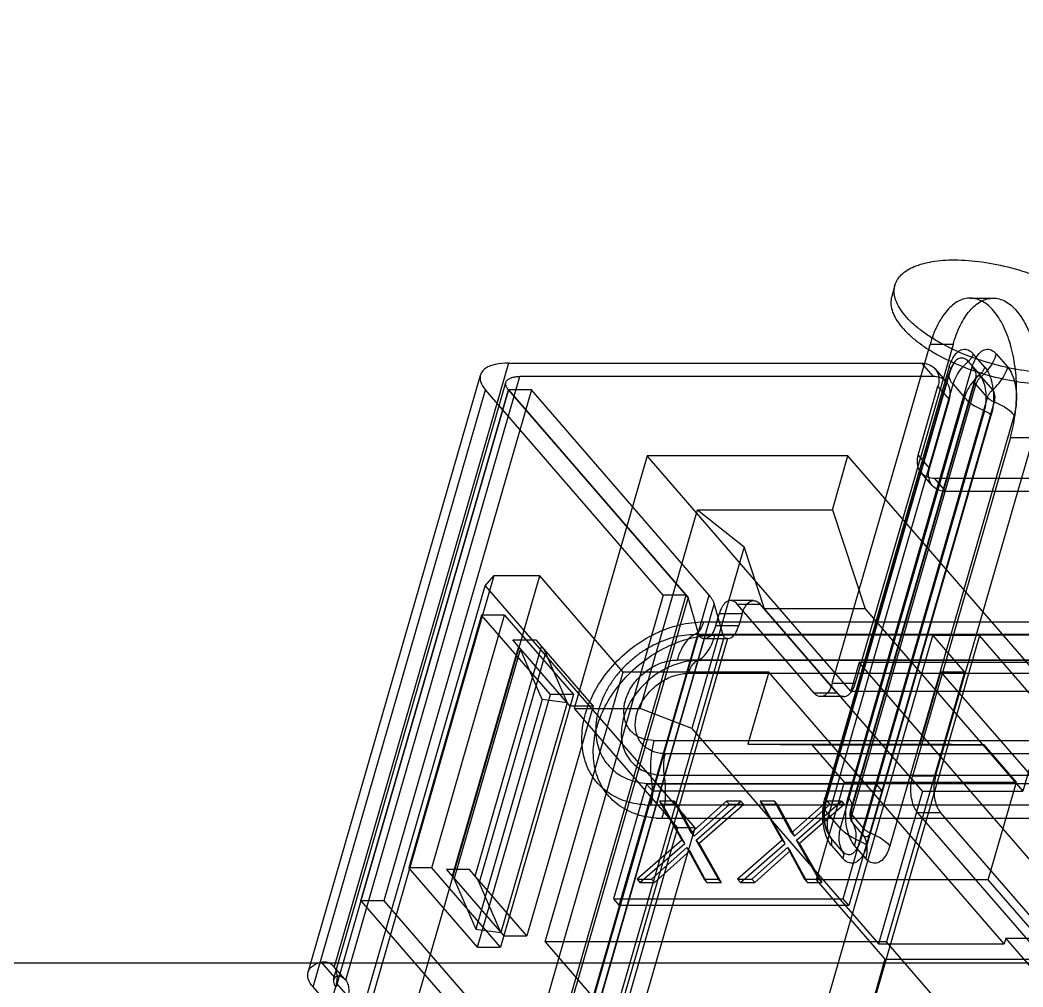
# Model space of a CAD drawing. Header units: millimetres. Extents: x -1 to 407, y -1 to 283.
# Drawn here: x 194.216 to 196.108, y 181.651 to 183.473 of the extents above; entities that cross this region are included whole.
import ezdxf

# ---------------------------------------------------------------- set-up
doc = ezdxf.new("R2010")
doc.units = ezdxf.units.MM
doc.header["$LTSCALE"] = 23.1
doc.layers.get('0').update_dxf_attribs({"linetype": 'CONTINUOUS'})
doc.layers.add('001-PCB', color=7, linetype='CONTINUOUS')
doc.layers.add('_361439', color=7, linetype='CONTINUOUS')

msp = doc.modelspace()

# ---------------------------------------------------------------- linework, layer by layer
at = {"color": 6, "linetype": 'Continuous'}
for p, q in [((196.0085, 182.9492), (196.0518, 182.9492)), ((195.7484, 182.223), (195.9327, 182.8617)), ((195.976, 182.8617), (195.7917, 182.223)), ((195.976, 182.8617), (195.9327, 182.8617)), ((196.0359, 182.819), (196.0142, 182.844)), ((196.0575, 182.844), (196.0792, 182.819)), ((195.1374, 182.8264), (194.8088, 181.6884)), ((195.1374, 182.8264), (195.9168, 182.8264)), ((195.969, 182.8198), (195.7347, 182.0079)), ((195.778, 182.0079), (196.0123, 182.8198)), ((195.9168, 182.8264), (195.9384, 182.8014)), ((196.0047, 182.8296), (196.0263, 182.8046)), ((194.7596, 181.6783), (195.0846, 182.8042)), ((194.8305, 181.6634), (195.159, 182.8014)), ((195.9384, 182.8014), (195.159, 182.8014)), ((195.7345, 181.9956), (195.9689, 182.8075)), ((195.7364, 181.9996), (195.9708, 182.8115)), ((195.737, 182.0009), (195.9714, 182.8128)), ((195.9421, 182.8159), (195.9637, 182.7909)), ((196.0289, 182.801), (196.0505, 182.776)), ((194.8076, 181.6645), (195.1326, 182.7903)), ((195.7417, 181.9748), (195.976, 182.7867)), ((195.7826, 181.9817), (196.017, 182.7936)), ((195.7832, 181.983), (196.0176, 182.7949)), ((196.0193, 182.7867), (195.785, 181.9748)), ((195.7851, 181.9871), (196.0194, 182.799)), ((195.9101, 182.6532), (195.9476, 182.7831)), ((195.9692, 182.7581), (195.9476, 182.7831)), ((195.976, 182.7867), (195.9977, 182.7617)), ((196.041, 182.7617), (196.0193, 182.7867)), ((194.7691, 181.6506), (195.0941, 182.7764)), ((195.1807, 182.7764), (194.9025, 181.813)), ((195.4296, 182.3889), (195.0941, 182.7764)), ((195.1807, 182.7764), (195.1374, 182.7764)), ((195.5162, 182.3889), (195.1807, 182.7764)), ((195.9977, 182.7617), (195.7633, 181.9498)), ((196.0536, 182.7534), (195.7795, 181.8041)), ((195.8066, 181.9498), (196.041, 182.7617)), ((195.9317, 182.6282), (195.9692, 182.7581)), ((196.0354, 182.7369), (195.801, 181.925)), ((195.8136, 181.9167), (196.048, 182.7286)), ((196.0913, 182.7286), (195.8569, 181.9167)), ((196.0843, 182.6867), (195.8999, 182.048)), ((195.9432, 182.048), (196.1276, 182.6867)), ((196.0843, 182.6867), (196.1276, 182.6867)), ((195.3991, 182.6518), (195.2616, 182.1754)), ((195.7834, 182.208), (195.3991, 182.6518)), ((195.7779, 182.6518), (195.3991, 182.6518)), ((195.7486, 182.55), (195.7779, 182.6518)), ((196.1622, 182.208), (195.7779, 182.6518)), ((195.9101, 182.6532), (195.9317, 182.6282)), ((195.9372, 182.5955), (195.9156, 182.6205)), ((195.9625, 182.5849), (195.9409, 182.6099)), ((195.9409, 182.6099), (197.5863, 182.6099)), ((197.608, 182.5849), (195.9625, 182.5849)), ((195.3861, 182.1754), (195.4942, 182.55)), ((195.4942, 182.55), (195.5822, 182.48)), ((195.4942, 182.55), (195.7486, 182.55)), ((195.7486, 182.55), (195.8102, 182.3634)), ((195.5822, 182.48), (195.4835, 182.1379)), ((195.6207, 182.3634), (195.5822, 182.48)), ((195.11, 182.4254), (194.4788, 180.2387)), ((194.5966, 180.347), (195.1966, 182.4254)), ((195.0938, 182.4067), (195.11, 182.4254)), ((195.1966, 182.4254), (195.11, 182.4254)), ((195.3536, 182.2442), (195.1966, 182.4254)), ((194.8563, 181.584), (195.0938, 182.4067)), ((195.0938, 182.4067), (195.4889, 181.9504)), ((195.4296, 182.3889), (195.1046, 181.2631)), ((195.1479, 181.2631), (195.4729, 182.3889)), ((195.4764, 182.3849), (195.1983, 181.4214)), ((195.2381, 181.4255), (195.5162, 182.3889)), ((195.4729, 182.3889), (195.4296, 182.3889)), ((195.4962, 182.3172), (195.4764, 182.3849)), ((195.5255, 182.3732), (195.2473, 181.4097)), ((195.5428, 182.3139), (195.5255, 182.3732)), ((195.5999, 182.3789), (195.5566, 182.3789)), ((195.7142, 182.2047), (195.5691, 182.3722)), ((195.5691, 182.3722), (195.6124, 182.3722)), ((195.7575, 182.2047), (195.6124, 182.3722)), ((195.0869, 182.3517), (194.9494, 181.8754)), ((194.9927, 181.8754), (195.1302, 182.3517)), ((195.2168, 182.2017), (195.0869, 182.3517)), ((195.1302, 182.3517), (195.0869, 182.3517)), ((195.1302, 182.3517), (195.2601, 182.2017)), ((195.5287, 182.3322), (195.535, 182.3539)), ((195.5783, 182.3539), (195.535, 182.3539)), ((195.5783, 182.3539), (195.572, 182.3322)), ((195.9184, 182.0196), (195.6207, 182.3634)), ((195.8102, 182.3634), (195.6207, 182.3634)), ((195.8102, 182.3634), (196.1079, 182.0196)), ((195.5053, 182.3387), (197.8653, 182.3387)), ((195.5287, 182.3322), (195.572, 182.3322)), ((195.4962, 182.3172), (195.2099, 181.3254)), ((195.2578, 181.3176), (195.5443, 182.3101)), ((197.8487, 182.3147), (195.4888, 182.3147)), ((195.4962, 182.3172), (195.4973, 182.3139)), ((195.4973, 182.3139), (195.5428, 182.3139)), ((197.8869, 182.3137), (195.527, 182.3137)), ((195.5569, 180.9923), (195.9381, 182.3129)), ((196.0258, 182.3129), (195.8008, 181.5335)), ((195.9381, 182.3129), (195.9977, 182.2442)), ((196.0258, 182.3129), (195.9381, 182.3129)), ((196.3668, 181.9192), (196.0258, 182.3129)), ((195.1564, 182.2925), (195.0314, 181.8595)), ((195.0747, 181.8595), (195.1997, 182.2925)), ((195.2539, 182.18), (195.1564, 182.2925)), ((195.1997, 182.2925), (195.2972, 182.18)), ((195.2148, 181.2947), (195.5071, 182.3072)), ((195.5504, 182.3072), (195.2581, 181.2947)), ((195.5071, 182.3072), (195.5504, 182.3072)), ((195.0354, 181.8535), (195.1604, 182.2865)), ((195.2076, 182.2804), (195.0826, 181.8474)), ((197.8157, 182.2669), (195.4557, 182.2669)), ((197.8538, 182.2658), (195.4939, 182.2658)), ((195.799, 182.2621), (195.7834, 182.208)), ((196.5026, 181.4496), (195.799, 182.2621)), ((196.5026, 182.2621), (195.799, 182.2621)), ((195.2067, 181.7354), (195.3536, 182.2442)), ((195.6285, 182.2442), (195.3536, 182.2442)), ((195.4774, 182.2419), (197.8373, 182.2419)), ((195.6285, 182.2442), (195.5893, 182.1084)), ((196.0724, 181.7317), (195.6285, 182.2442)), ((195.9977, 182.2442), (195.8508, 181.7354)), ((195.9141, 182.1084), (195.9533, 182.2442)), ((195.9533, 182.2442), (196.2348, 181.9192)), ((195.9977, 182.2442), (195.9533, 182.2442)), ((195.7484, 182.223), (195.7917, 182.223)), ((195.0793, 181.7254), (195.2168, 182.2017)), ((195.2601, 182.2017), (195.1226, 181.7254)), ((195.2601, 182.2017), (195.2168, 182.2017)), ((195.7575, 182.2047), (195.7142, 182.2047)), ((195.77, 182.198), (195.7267, 182.198)), ((195.7834, 182.208), (196.1622, 182.208)), ((196.1622, 182.208), (196.1079, 182.0196)), ((195.2012, 182.1923), (195.0762, 181.7593)), ((195.2484, 182.1863), (195.1234, 181.7533)), ((195.2972, 182.18), (195.1722, 181.747)), ((195.2972, 182.18), (195.2539, 182.18)), ((195.2616, 182.1754), (195.4564, 181.9504)), ((195.2616, 182.1754), (195.3861, 182.1754)), ((195.4835, 182.1379), (195.3861, 182.1754)), ((195.4835, 182.1379), (195.8353, 181.7317)), ((195.412, 182.1153), (197.7719, 182.1153)), ((195.5893, 182.1084), (195.7098, 182.1071)), ((195.5893, 182.1084), (195.9141, 182.1084)), ((195.7098, 182.1071), (195.7707, 182.0367)), ((195.7098, 182.1071), (196.0345, 182.1071)), ((196.0345, 182.1071), (195.9141, 182.1084)), ((196.0955, 182.0367), (196.0345, 182.1071)), ((197.7936, 182.0903), (195.4336, 182.0903)), ((195.4247, 182.0499), (195.4254, 182.0499)), ((195.4254, 182.0499), (195.4295, 182.0497)), ((195.4315, 182.0497), (197.7915, 182.0497)), ((195.9432, 182.048), (195.8999, 182.048)), ((195.3982, 182.0331), (195.3357, 181.8166)), ((195.3982, 182.0331), (195.409, 182.0206)), ((195.8312, 182.0331), (195.3982, 182.0331)), ((195.4078, 182.0341), (197.7677, 182.0341)), ((195.7707, 182.0367), (195.7176, 181.8527)), ((195.7687, 181.8166), (195.8312, 182.0331)), ((195.7707, 182.0367), (196.0955, 182.0367)), ((195.8312, 182.0331), (195.842, 182.0206)), ((196.0424, 181.8527), (196.0955, 182.0367)), ((195.3465, 181.8041), (195.409, 182.0206)), ((195.409, 182.0206), (195.842, 182.0206)), ((195.9184, 182.0196), (195.8353, 181.7317)), ((195.9184, 182.0196), (196.1079, 182.0196)), ((195.3948, 181.9938), (195.4057, 181.9935)), ((197.7656, 181.9935), (195.4057, 181.9935)), ((195.4227, 182.0011), (195.4646, 181.9274)), ((195.4227, 182.0011), (195.4282, 181.9948)), ((195.4498, 182.0011), (195.4227, 182.0011)), ((195.47, 181.9211), (195.4282, 181.9948)), ((195.4552, 181.9948), (195.4282, 181.9948)), ((195.4821, 181.9412), (195.4498, 182.0011)), ((195.4498, 182.0011), (195.4552, 181.9948)), ((195.4552, 181.9948), (195.4876, 181.9349)), ((195.549, 182.0011), (195.4821, 181.9412)), ((195.4876, 181.9349), (195.5545, 181.9948)), ((195.4917, 181.9274), (195.5761, 182.0011)), ((195.5815, 181.9948), (195.4971, 181.9211)), ((195.549, 182.0011), (195.5545, 181.9948)), ((195.5761, 182.0011), (195.549, 182.0011)), ((195.5815, 181.9948), (195.5545, 181.9948)), ((195.5761, 182.0011), (195.5815, 181.9948)), ((195.6122, 182.0011), (195.6541, 181.9274)), ((195.6122, 182.0011), (195.6176, 181.9948)), ((195.6393, 182.0011), (195.6122, 182.0011)), ((195.6595, 181.9211), (195.6176, 181.9948)), ((195.6447, 181.9948), (195.6176, 181.9948)), ((195.6716, 181.9412), (195.6393, 182.0011)), ((195.6393, 182.0011), (195.6447, 181.9948)), ((195.6447, 181.9948), (195.677, 181.9349)), ((195.7385, 182.0011), (195.6716, 181.9412)), ((195.677, 181.9349), (195.7439, 181.9948)), ((195.6811, 181.9274), (195.7656, 182.0011)), ((195.771, 181.9948), (195.6865, 181.9211)), ((195.7385, 182.0011), (195.7439, 181.9948)), ((195.7656, 182.0011), (195.7385, 182.0011)), ((195.771, 181.9948), (195.7439, 181.9948)), ((195.7656, 182.0011), (195.771, 181.9948)), ((195.4273, 181.9685), (197.7873, 181.9685)), ((195.7633, 181.9498), (195.7417, 181.9748)), ((195.785, 181.9748), (195.8066, 181.9498)), ((196.7383, 181.0222), (195.9091, 181.9797)), ((195.9091, 181.9797), (195.9524, 181.9797)), ((196.7816, 181.0222), (195.9524, 181.9797)), ((195.4564, 181.9504), (195.2189, 181.1277)), ((195.4889, 181.9504), (195.2514, 181.1277)), ((195.4889, 181.9504), (195.4564, 181.9504)), ((195.8079, 181.9355), (195.7862, 181.9605)), ((195.4821, 181.9412), (195.4876, 181.9349)), ((195.6716, 181.9412), (195.677, 181.9349)), ((195.7671, 181.9068), (195.7455, 181.9318)), ((195.4646, 181.9274), (195.3802, 181.8537)), ((195.3856, 181.8474), (195.47, 181.9211)), ((195.4073, 181.8537), (195.4742, 181.9135)), ((195.4646, 181.9274), (195.47, 181.9211)), ((195.4742, 181.9135), (195.5065, 181.8537)), ((195.4742, 181.9135), (195.4796, 181.9073)), ((195.5336, 181.8537), (195.4917, 181.9274)), ((195.4917, 181.9274), (195.4971, 181.9211)), ((195.4971, 181.9211), (195.539, 181.8474)), ((195.6541, 181.9274), (195.5696, 181.8537)), ((195.5751, 181.8474), (195.6595, 181.9211)), ((195.5967, 181.8537), (195.6636, 181.9135)), ((195.6541, 181.9274), (195.6595, 181.9211)), ((195.6636, 181.9135), (195.6959, 181.8537)), ((195.6636, 181.9135), (195.669, 181.9073)), ((195.723, 181.8537), (195.6811, 181.9274)), ((195.6811, 181.9274), (195.6865, 181.9211)), ((195.6865, 181.9211), (195.7284, 181.8474)), ((195.7468, 181.9175), (195.7684, 181.8925)), ((195.8117, 181.8925), (195.7901, 181.9175)), ((195.4796, 181.9073), (195.4127, 181.8474)), ((195.5119, 181.8474), (195.4796, 181.9073)), ((195.669, 181.9073), (195.6021, 181.8474)), ((195.7013, 181.8474), (195.669, 181.9073)), ((195.0793, 181.7254), (194.9494, 181.8754)), ((194.9927, 181.8754), (194.9494, 181.8754)), ((195.1226, 181.7254), (194.9927, 181.8754)), ((195.0314, 181.8595), (195.1289, 181.747)), ((195.1722, 181.747), (195.0747, 181.8595)), ((195.3802, 181.8537), (195.3856, 181.8474)), ((195.3802, 181.8537), (195.4073, 181.8537)), ((195.3856, 181.8474), (195.4127, 181.8474)), ((195.4073, 181.8537), (195.4127, 181.8474)), ((195.5065, 181.8537), (195.5119, 181.8474)), ((195.5065, 181.8537), (195.5336, 181.8537)), ((195.5119, 181.8474), (195.539, 181.8474)), ((195.539, 181.8474), (195.5336, 181.8537)), ((195.5696, 181.8537), (195.5751, 181.8474)), ((195.5696, 181.8537), (195.5967, 181.8537)), ((195.5751, 181.8474), (195.6021, 181.8474)), ((195.5967, 181.8537), (195.6021, 181.8474)), ((195.6959, 181.8537), (195.7013, 181.8474)), ((195.6959, 181.8537), (195.723, 181.8537)), ((195.7013, 181.8474), (195.7284, 181.8474)), ((195.7176, 181.8527), (195.8475, 181.7027)), ((196.0424, 181.8527), (195.7176, 181.8527)), ((195.7284, 181.8474), (195.723, 181.8537)), ((196.1723, 181.7027), (196.0424, 181.8527)), ((194.8593, 181.8129), (194.8124, 181.6506)), ((194.8592, 181.813), (195.1983, 181.4214)), ((194.9025, 181.813), (194.8592, 181.813)), ((194.9025, 181.813), (195.2381, 181.4255)), ((195.3357, 181.8166), (195.3465, 181.8041)), ((195.3357, 181.8166), (195.7687, 181.8166)), ((195.7795, 181.8041), (195.3465, 181.8041)), ((195.7795, 181.8041), (195.7687, 181.8166)), ((195.1289, 181.747), (195.1722, 181.747)), ((196.0755, 181.7425), (196.0724, 181.7317)), ((197.0714, 180.5925), (196.0755, 181.7425)), ((196.0755, 181.7425), (196.3526, 181.7425)), ((195.0793, 181.7254), (195.1226, 181.7254)), ((195.2067, 181.7354), (195.3583, 181.5604)), ((195.8508, 181.7354), (195.2067, 181.7354)), ((195.8353, 181.7317), (196.0724, 181.7317)), ((196.0024, 181.5604), (195.8508, 181.7354)), ((194.81, 181.6686), (194.7849, 181.6975)), ((194.8293, 181.6649), (194.8076, 181.69)), ((195.8475, 181.7027), (195.5519, 180.6786)), ((195.8475, 181.7027), (196.1723, 181.7027)), ((195.1046, 181.2631), (194.7691, 181.6506)), ((194.813, 181.6573), (194.7755, 181.5274)), ((194.813, 181.6573), (194.8347, 181.6323))]:
    msp.add_line(p, q, dxfattribs=at)
at = {"color": 7, "linetype": 'Continuous'}
for p, q in [((195.1374, 182.7764), (194.8592, 181.813)), ((194.8593, 181.8129), (195.1374, 182.7764)), ((195.1375, 182.7762), (194.8593, 181.8129)), ((195.1374, 182.7764), (195.4763, 182.3845)), ((195.4764, 182.3849), (195.1374, 182.7764)), ((195.1564, 182.2925), (195.1456, 182.305)), ((195.1456, 182.305), (195.1889, 182.305)), ((195.1889, 182.305), (195.1997, 182.2925)), ((195.2012, 182.1923), (195.1604, 182.2865)), ((195.2076, 182.2804), (195.2484, 182.1863)), ((195.2484, 182.1863), (195.2012, 182.1923)), ((195.0206, 181.872), (195.0314, 181.8595)), ((195.0639, 181.872), (195.0206, 181.872)), ((195.0747, 181.8595), (195.0639, 181.872)), ((195.0354, 181.8535), (195.0762, 181.7593)), ((195.1234, 181.7533), (195.0826, 181.8474)), ((195.0762, 181.7593), (195.1234, 181.7533))]:
    msp.add_line(p, q, dxfattribs=at)
at = {"color": 6, "linetype": 'Continuous'}
for centre, radius, start, end in [((196.041, 182.7867), 0.075, 150.0109, 163.8966), ((196.041, 182.7867), 0.025, 149.9978, 163.8964), ((195.4337, 182.1643), 0.074, 266.636, 269.9635), ((195.4078, 182.171), 0.1369, 266.2917, 270.0122), ((195.8066, 181.9748), 0.075, 163.846, 210.0387), ((195.4273, 182.1359), 0.1674, 266.2786, 270.0214), ((195.8066, 181.9748), 0.025, 163.8471, 209.9893)]:
    msp.add_arc(centre, radius, start, end, dxfattribs=at)
at = {"color": 6, "linetype": 'Continuous', "extrusion": (0, 0, -1)}
msp.add_ellipse((195.5553, 182.3572), major_axis=(0.0076, 0.05), ratio=0.245885, start_param=-2.841926, end_param=-2.655609, dxfattribs=at)
at = {"color": 6, "linetype": 'Continuous'}
for points, knots in [([(196.0843, 182.6867), (196.0883, 182.7005), (196.0941, 182.7296), (196.097, 182.7743), (196.0941, 182.8189), (196.0857, 182.8604), (196.0724, 182.8964), (196.0549, 182.9248), (196.0338, 182.9439), (196.0091, 182.9514), (195.9842, 182.9446), (195.9626, 182.9255), (195.9448, 182.897), (195.9363, 182.8742), (195.9327, 182.8617)], [0, 0, 0, 0, 0.102253, 0.209853, 0.317041, 0.418204, 0.509773, 0.588057, 0.652718, 0.708057, 0.763259, 0.828366, 0.907619, 1, 1, 1, 1]), ([(195.976, 182.8617), (195.9796, 182.8741), (195.988, 182.8968), (196.0057, 182.9252), (196.027, 182.9442), (196.0517, 182.9514), (196.0764, 182.9444), (196.0976, 182.9255), (196.1153, 182.8974), (196.1287, 182.8615), (196.1373, 182.8198), (196.1403, 182.7749), (196.1375, 182.7299), (196.1316, 182.7006), (196.1276, 182.6867)], [0, 0, 0, 0, 0.092066, 0.170694, 0.235368, 0.290333, 0.345478, 0.409811, 0.487603, 0.578848, 0.680489, 0.788721, 0.897362, 1, 1, 1, 1]), ([(195.969, 182.8198), (195.9706, 182.8253), (195.9745, 182.8352), (195.9829, 182.8471), (195.9936, 182.8536), (196.0056, 182.8522), (196.0115, 182.847), (196.0142, 182.844)], [0, 0, 0, 0, 0.265765, 0.482512, 0.655123, 0.813498, 1, 1, 1, 1]), ([(196.0047, 182.8296), (196.0062, 182.831), (196.009, 182.8339), (196.0123, 182.8387), (196.0137, 182.8422), (196.0142, 182.844)], [0, 0, 0, 0, 0.349259, 0.690823, 1, 1, 1, 1]), ([(196.0123, 182.8198), (196.0139, 182.8253), (196.0178, 182.8353), (196.0262, 182.8471), (196.0371, 182.8537), (196.049, 182.8522), (196.0549, 182.847), (196.0575, 182.844)], [0, 0, 0, 0, 0.266315, 0.484343, 0.658044, 0.816388, 1, 1, 1, 1]), ([(196.0575, 182.844), (196.056, 182.8386), (196.0516, 182.828), (196.0418, 182.8135), (196.0335, 182.8049), (196.0289, 182.801)], [0, 0, 0, 0, 0.3191, 0.654248, 1, 1, 1, 1]), ([(195.1374, 182.8264), (195.1291, 182.8264), (195.1143, 182.8252), (195.0955, 182.819), (195.0834, 182.8068), (195.0838, 182.79), (195.0901, 182.781), (195.0941, 182.7764)], [0, 0, 0, 0, 0.274029, 0.486947, 0.647888, 0.801387, 1, 1, 1, 1]), ([(195.9168, 182.8264), (195.9211, 182.8264), (195.9295, 182.8252), (195.9404, 182.8188), (195.9475, 182.8087), (195.9501, 182.7962), (195.9488, 182.7875), (195.9476, 182.7831)], [0, 0, 0, 0, 0.207586, 0.398987, 0.586344, 0.783615, 1, 1, 1, 1]), ([(195.969, 182.8198), (195.9698, 182.8189), (195.9716, 182.8165), (195.9718, 182.813), (195.9708, 182.8115)], [0, 0, 0, 0, 0.401414, 1, 1, 1, 1]), ([(196.0047, 182.8296), (196.0026, 182.832), (195.9981, 182.8359), (195.9892, 182.8368), (195.9812, 182.832), (195.9749, 182.8232), (195.972, 182.8157), (195.9708, 182.8115)], [0, 0, 0, 0, 0.18976, 0.346459, 0.515601, 0.729429, 1, 1, 1, 1]), ([(195.9714, 182.8128), (195.9719, 182.8144), (195.9728, 182.8172), (195.9743, 182.821), (195.9755, 182.8232), (195.976, 182.8242)], [0, 0, 0, 0, 0.392384, 0.727271, 1, 1, 1, 1]), ([(195.976, 182.7867), (195.9776, 182.792), (195.982, 182.8027), (195.9918, 182.8172), (196.0001, 182.8258), (196.0047, 182.8296)], [0, 0, 0, 0, 0.320723, 0.656439, 1, 1, 1, 1]), ([(196.0176, 182.7949), (196.019, 182.7971), (196.0208, 182.8026), (196.0185, 182.8117), (196.0147, 182.817), (196.0123, 182.8198)], [0, 0, 0, 0, 0.286719, 0.603589, 1, 1, 1, 1]), ([(195.1375, 182.7762), (195.1362, 182.7777), (195.1339, 182.7808), (195.1321, 182.7857), (195.1323, 182.7904), (195.1346, 182.7945), (195.1388, 182.7976), (195.1444, 182.7998), (195.1513, 182.8012), (195.1563, 182.8014), (195.159, 182.8014)], [0, 0, 0, 0, 0.13292, 0.243441, 0.337942, 0.432522, 0.540896, 0.670781, 0.824405, 1, 1, 1, 1]), ([(195.9692, 182.7581), (195.9705, 182.7625), (195.9717, 182.7712), (195.9692, 182.7837), (195.962, 182.7938), (195.9512, 182.8002), (195.9428, 182.8014), (195.9384, 182.8014)], [0, 0, 0, 0, 0.21641, 0.413691, 0.601047, 0.792438, 1, 1, 1, 1]), ([(195.9708, 182.8115), (195.9693, 182.8093), (195.9676, 182.8038), (195.9699, 182.7947), (195.9737, 182.7894), (195.976, 182.7867)], [0, 0, 0, 0, 0.287565, 0.605122, 1, 1, 1, 1]), ([(196.0263, 182.8046), (196.0218, 182.8008), (196.0135, 182.7923), (196.0037, 182.7777), (195.9992, 182.7671), (195.9977, 182.7617)], [0, 0, 0, 0, 0.342557, 0.677827, 1, 1, 1, 1]), ([(196.0176, 182.795), (196.0181, 182.7967), (196.0193, 182.7996), (196.022, 182.8028), (196.026, 182.8036), (196.028, 182.8019), (196.0289, 182.801)], [0, 0, 0, 0, 0.321172, 0.565965, 0.763988, 1, 1, 1, 1]), ([(196.0289, 182.801), (196.0274, 182.7997), (196.0246, 182.7969), (196.0213, 182.792), (196.0198, 182.7885), (196.0193, 182.7867)], [0, 0, 0, 0, 0.343546, 0.67927, 1, 1, 1, 1]), ([(196.0359, 182.819), (196.0353, 182.8172), (196.0339, 182.8136), (196.0306, 182.8088), (196.0278, 182.8059), (196.0263, 182.8046)], [0, 0, 0, 0, 0.319089, 0.65425, 1, 1, 1, 1]), ([(196.0354, 182.7369), (196.0367, 182.7416), (196.0386, 182.7515), (196.039, 182.7666), (196.0371, 182.7813), (196.0331, 182.7943), (196.0288, 182.8017), (196.0263, 182.8046)], [0, 0, 0, 0, 0.207183, 0.426048, 0.640729, 0.83586, 1, 1, 1, 1]), ([(196.0359, 182.819), (196.0392, 182.8151), (196.0449, 182.8052), (196.0502, 182.7881), (196.0527, 182.7685), (196.0522, 182.7482), (196.0498, 182.7349), (196.048, 182.7286)], [0, 0, 0, 0, 0.163307, 0.357046, 0.570766, 0.790171, 1, 1, 1, 1]), ([(196.0505, 182.776), (196.0551, 182.7799), (196.0634, 182.7884), (196.0732, 182.8029), (196.0776, 182.8136), (196.0792, 182.819)], [0, 0, 0, 0, 0.342556, 0.677826, 1, 1, 1, 1]), ([(196.0792, 182.819), (196.0825, 182.8151), (196.0883, 182.8052), (196.0936, 182.7878), (196.0961, 182.7681), (196.0955, 182.748), (196.0931, 182.7348), (196.0913, 182.7286)], [0, 0, 0, 0, 0.163738, 0.359217, 0.575061, 0.794227, 1, 1, 1, 1]), ([(196.0193, 182.7867), (196.0185, 182.7876), (196.0167, 182.7899), (196.0166, 182.7935), (196.0176, 182.7949)], [0, 0, 0, 0, 0.40803, 1, 1, 1, 1]), ([(196.041, 182.7617), (196.0415, 182.7635), (196.043, 182.767), (196.0462, 182.7718), (196.049, 182.7747), (196.0505, 182.776)], [0, 0, 0, 0, 0.319094, 0.654248, 1, 1, 1, 1]), ([(196.0505, 182.776), (196.0516, 182.7747), (196.0533, 182.7715), (196.0546, 182.7658), (196.0547, 182.7596), (196.0543, 182.7554), (196.0538, 182.7533)], [0, 0, 0, 0, 0.210337, 0.462117, 0.73334, 1, 1, 1, 1]), ([(195.9977, 182.7617), (196.0005, 182.7584), (196.0077, 182.752), (196.0204, 182.7437), (196.0302, 182.7391), (196.0354, 182.7369)], [0, 0, 0, 0, 0.289194, 0.626682, 1, 1, 1, 1]), ([(196.0536, 182.7534), (196.0519, 182.7541), (196.0486, 182.7557), (196.0444, 182.7584), (196.0419, 182.7606), (196.041, 182.7617)], [0, 0, 0, 0, 0.363112, 0.706323, 1, 1, 1, 1]), ([(196.0913, 182.7286), (196.0884, 182.7319), (196.0813, 182.7383), (196.0686, 182.7465), (196.0588, 182.7512), (196.0536, 182.7534)], [0, 0, 0, 0, 0.28777, 0.624504, 1, 1, 1, 1]), ([(196.0354, 182.7369), (196.0372, 182.7361), (196.0405, 182.7346), (196.0447, 182.7318), (196.047, 182.7297), (196.048, 182.7286)], [0, 0, 0, 0, 0.37918, 0.721707, 1, 1, 1, 1]), ([(195.9101, 182.6532), (195.9088, 182.6489), (195.9076, 182.6402), (195.9101, 182.6276), (195.9173, 182.6175), (195.9281, 182.6112), (195.9366, 182.6099), (195.9409, 182.6099)], [0, 0, 0, 0, 0.21641, 0.413691, 0.601047, 0.792438, 1, 1, 1, 1]), ([(195.9625, 182.5849), (195.9582, 182.5849), (195.9498, 182.5862), (195.9389, 182.5925), (195.9318, 182.6026), (195.9292, 182.6152), (195.9305, 182.6239), (195.9317, 182.6282)], [0, 0, 0, 0, 0.207586, 0.398987, 0.586344, 0.783615, 1, 1, 1, 1]), ([(195.5255, 182.3732), (195.525, 182.375), (195.5235, 182.3786), (195.5204, 182.3839), (195.5177, 182.3872), (195.5162, 182.3889)], [0, 0, 0, 0, 0.300967, 0.633346, 1, 1, 1, 1]), ([(195.5691, 182.3722), (195.5671, 182.3745), (195.5626, 182.3784), (195.5536, 182.3795), (195.5454, 182.3745), (195.5391, 182.3656), (195.5362, 182.3581), (195.535, 182.3539)], [0, 0, 0, 0, 0.186516, 0.344902, 0.517523, 0.734269, 1, 1, 1, 1]), ([(195.5783, 182.3539), (195.5795, 182.3581), (195.5824, 182.3656), (195.5887, 182.3745), (195.5969, 182.3795), (195.6059, 182.3784), (195.6104, 182.3745), (195.6124, 182.3722)], [0, 0, 0, 0, 0.265761, 0.482512, 0.655126, 0.813504, 1, 1, 1, 1]), ([(195.3948, 181.9938), (195.381, 181.9947), (195.3542, 182.0001), (195.3189, 182.0193), (195.2923, 182.0487), (195.2775, 182.0863), (195.2745, 182.1287), (195.2831, 182.1732), (195.3034, 182.2168), (195.3331, 182.2571), (195.3705, 182.2916), (195.4134, 182.3179), (195.4588, 182.3346), (195.4902, 182.3387), (195.5053, 182.3387)], [0, 0, 0, 0, 0.077138, 0.149822, 0.220677, 0.29346, 0.371056, 0.454411, 0.543555, 0.636948, 0.731882, 0.825697, 0.915326, 1, 1, 1, 1]), ([(195.5053, 182.3387), (195.5043, 182.3349), (195.5017, 182.3281), (195.4962, 182.3197), (195.4913, 182.3158), (195.4888, 182.3147)], [0, 0, 0, 0, 0.393558, 0.726571, 1, 1, 1, 1]), ([(195.5287, 182.3322), (195.5274, 182.3276), (195.5242, 182.3195), (195.5169, 182.31), (195.5101, 182.3072), (195.5071, 182.3072)], [0, 0, 0, 0, 0.41237, 0.740819, 1, 1, 1, 1]), ([(195.5504, 182.3072), (195.5534, 182.3072), (195.5602, 182.31), (195.5675, 182.3195), (195.5707, 182.3276), (195.572, 182.3322)], [0, 0, 0, 0, 0.259181, 0.58763, 1, 1, 1, 1]), ([(195.4164, 181.9688), (195.4025, 181.9697), (195.3755, 181.975), (195.34, 181.9946), (195.3137, 182.0243), (195.2988, 182.0618), (195.296, 182.104), (195.3049, 182.1481), (195.3247, 182.1916), (195.3542, 182.2317), (195.3915, 182.2661), (195.4344, 182.2926), (195.48, 182.3095), (195.5117, 182.3137), (195.527, 182.3137)], [0, 0, 0, 0, 0.077878, 0.150893, 0.22193, 0.294532, 0.371598, 0.454523, 0.543086, 0.635792, 0.730349, 0.824123, 0.914626, 1, 1, 1, 1]), ([(195.4888, 182.3147), (195.4821, 182.3147), (195.4685, 182.3138), (195.4481, 182.3096), (195.4278, 182.3029), (195.4078, 182.2936), (195.3887, 182.2821), (195.3707, 182.2684), (195.3542, 182.253), (195.3395, 182.236), (195.3269, 182.2178), (195.3167, 182.1988), (195.309, 182.1793), (195.304, 182.1596), (195.3019, 182.1403), (195.3026, 182.1215), (195.3061, 182.1038), (195.3125, 182.0874), (195.3216, 182.0727), (195.3332, 182.0601), (195.347, 182.0497), (195.3629, 182.0418), (195.3804, 182.0365), (195.3926, 182.0348), (195.3989, 182.0344)], [0, 0, 0, 0, 0.04564, 0.093024, 0.141953, 0.192128, 0.243194, 0.294761, 0.346392, 0.397639, 0.448076, 0.497336, 0.545124, 0.591211, 0.635492, 0.678022, 0.718991, 0.758717, 0.797664, 0.836404, 0.875531, 0.915578, 0.956972, 1, 1, 1, 1]), ([(195.4888, 182.3147), (195.4839, 182.3127), (195.4741, 182.305), (195.4631, 182.2882), (195.4579, 182.2745), (195.4557, 182.2669)], [0, 0, 0, 0, 0.269646, 0.601807, 1, 1, 1, 1]), ([(195.4939, 182.2658), (195.4989, 182.2679), (195.5087, 182.2755), (195.5196, 182.2924), (195.5248, 182.3061), (195.527, 182.3137)], [0, 0, 0, 0, 0.269645, 0.601807, 1, 1, 1, 1]), ([(195.4973, 182.3139), (195.4979, 182.3126), (195.4994, 182.3101), (195.5029, 182.3077), (195.5057, 182.3072), (195.5071, 182.3072)], [0, 0, 0, 0, 0.347644, 0.667941, 1, 1, 1, 1]), ([(195.4939, 182.2658), (195.4885, 182.2658), (195.4775, 182.265), (195.4611, 182.2615), (195.4447, 182.2558), (195.4287, 182.248), (195.4134, 182.2383), (195.3992, 182.2269), (195.3863, 182.214), (195.375, 182.2), (195.3656, 182.185), (195.3583, 182.1694), (195.3532, 182.1536), (195.3504, 182.1378), (195.35, 182.1225), (195.3521, 182.1078), (195.3565, 182.0942), (195.3633, 182.082), (195.3722, 182.0714), (195.3831, 182.0627), (195.3957, 182.0561), (195.4098, 182.0516), (195.4196, 182.0503), (195.4247, 182.0499)], [0, 0, 0, 0, 0.047857, 0.097621, 0.149054, 0.201803, 0.255448, 0.309534, 0.363549, 0.41698, 0.469367, 0.520311, 0.569498, 0.616749, 0.66204, 0.705511, 0.747479, 0.78844, 0.829025, 0.869908, 0.911717, 0.954966, 1, 1, 1, 1]), ([(195.412, 182.1153), (195.4044, 182.1153), (195.3896, 182.1175), (195.3706, 182.1287), (195.3582, 182.1463), (195.3537, 182.1681), (195.3571, 182.1918), (195.3676, 182.2151), (195.3844, 182.2361), (195.4058, 182.2529), (195.43, 182.264), (195.4474, 182.2669), (195.4557, 182.2669)], [0, 0, 0, 0, 0.094861, 0.182105, 0.266584, 0.355552, 0.453357, 0.559542, 0.670943, 0.784228, 0.895716, 1, 1, 1, 1]), ([(195.4774, 182.2419), (195.4785, 182.2456), (195.481, 182.2525), (195.4865, 182.2609), (195.4914, 182.2648), (195.4939, 182.2658)], [0, 0, 0, 0, 0.393568, 0.726572, 1, 1, 1, 1]), ([(195.4294, 182.0904), (195.4222, 182.0909), (195.4084, 182.0938), (195.3907, 182.1053), (195.3792, 182.1231), (195.3755, 182.1449), (195.3792, 182.1685), (195.3904, 182.1915), (195.4072, 182.2122), (195.4285, 182.2286), (195.4523, 182.2391), (195.4692, 182.2419), (195.4774, 182.2419)], [0, 0, 0, 0, 0.090541, 0.175823, 0.260777, 0.351493, 0.450716, 0.558782, 0.672454, 0.786246, 0.896143, 1, 1, 1, 1]), ([(195.7484, 182.223), (195.7471, 182.2188), (195.7442, 182.2113), (195.7379, 182.2023), (195.7298, 182.1974), (195.7207, 182.1984), (195.7162, 182.2024), (195.7142, 182.2047)], [0, 0, 0, 0, 0.265761, 0.482512, 0.655126, 0.813504, 1, 1, 1, 1]), ([(195.7575, 182.2047), (195.7595, 182.2024), (195.764, 182.1984), (195.7731, 182.1974), (195.7812, 182.2023), (195.7875, 182.2113), (195.7904, 182.2188), (195.7917, 182.223)], [0, 0, 0, 0, 0.186516, 0.344902, 0.517523, 0.734269, 1, 1, 1, 1]), ([(195.412, 182.1153), (195.4096, 182.1069), (195.4061, 182.0891), (195.4047, 182.0618), (195.4063, 182.0432), (195.4078, 182.0341)], [0, 0, 0, 0, 0.321058, 0.660216, 1, 1, 1, 1]), ([(195.4315, 182.0497), (195.4308, 182.0542), (195.43, 182.0634), (195.4307, 182.0771), (195.4324, 182.086), (195.4336, 182.0903)], [0, 0, 0, 0, 0.33542, 0.674672, 1, 1, 1, 1]), ([(195.4273, 181.9685), (195.4298, 181.9769), (195.4333, 181.9947), (195.4346, 182.022), (195.433, 182.0406), (195.4315, 182.0497)], [0, 0, 0, 0, 0.321058, 0.660216, 1, 1, 1, 1]), ([(195.9091, 181.9797), (195.9065, 181.9826), (195.9022, 181.9901), (195.8982, 182.003), (195.8963, 182.0179), (195.8967, 182.0331), (195.8985, 182.0432), (195.8999, 182.048)], [0, 0, 0, 0, 0.163304, 0.357047, 0.570769, 0.790178, 1, 1, 1, 1]), ([(195.9432, 182.048), (195.9418, 182.0432), (195.94, 182.0331), (195.9396, 182.0179), (195.9415, 182.003), (195.9455, 181.9901), (195.9498, 181.9826), (195.9524, 181.9797)], [0, 0, 0, 0, 0.209849, 0.429272, 0.642992, 0.836718, 1, 1, 1, 1]), ([(195.4078, 182.0341), (195.4085, 182.0296), (195.4093, 182.0204), (195.4087, 182.0067), (195.4069, 181.9978), (195.4057, 181.9935)], [0, 0, 0, 0, 0.335428, 0.674674, 1, 1, 1, 1]), ([(195.7468, 181.9175), (195.7434, 181.9214), (195.7377, 181.9312), (195.7324, 181.9484), (195.7299, 181.968), (195.7304, 181.9882), (195.7328, 182.0015), (195.7347, 182.0079)], [0, 0, 0, 0, 0.163308, 0.357048, 0.570768, 0.790173, 1, 1, 1, 1]), ([(195.7364, 181.9996), (195.7374, 182.0011), (195.7372, 182.0046), (195.7354, 182.0069), (195.7347, 182.0079)], [0, 0, 0, 0, 0.595363, 1, 1, 1, 1]), ([(195.7901, 181.9175), (195.7867, 181.9214), (195.781, 181.9313), (195.7757, 181.9486), (195.7732, 181.9683), (195.7737, 181.9885), (195.7762, 182.0017), (195.778, 182.0079)], [0, 0, 0, 0, 0.163738, 0.359217, 0.575061, 0.794227, 1, 1, 1, 1]), ([(195.778, 182.0079), (195.7803, 182.0052), (195.7841, 181.9999), (195.7864, 181.9908), (195.7846, 181.9852), (195.7832, 181.983)], [0, 0, 0, 0, 0.39316, 0.7106, 1, 1, 1, 1]), ([(195.7364, 181.9996), (195.7351, 181.9949), (195.7332, 181.985), (195.7328, 181.9699), (195.7347, 181.9551), (195.7387, 181.9422), (195.743, 181.9347), (195.7455, 181.9318)], [0, 0, 0, 0, 0.207184, 0.426049, 0.640731, 0.835863, 1, 1, 1, 1]), ([(195.7417, 181.9373), (195.7397, 181.9407), (195.7362, 181.9498), (195.7335, 181.9656), (195.7334, 181.9834), (195.7354, 181.9954), (195.737, 182.0009)], [0, 0, 0, 0, 0.181797, 0.443153, 0.735727, 1, 1, 1, 1]), ([(195.7417, 181.9748), (195.7393, 181.9775), (195.7355, 181.9828), (195.7332, 181.9919), (195.735, 181.9974), (195.7364, 181.9996)], [0, 0, 0, 0, 0.394731, 0.71234, 1, 1, 1, 1]), ([(195.7455, 181.9318), (195.7431, 181.9358), (195.7396, 181.9448), (195.7384, 181.9596), (195.7402, 181.9697), (195.7417, 181.9748)], [0, 0, 0, 0, 0.311912, 0.642813, 1, 1, 1, 1]), ([(195.7862, 181.9605), (195.7852, 181.9617), (195.7834, 181.965), (195.7822, 181.9707), (195.7819, 181.9769), (195.7827, 181.9811), (195.7833, 181.9831)], [0, 0, 0, 0, 0.209934, 0.461235, 0.73194, 1, 1, 1, 1]), ([(195.7832, 181.983), (195.7822, 181.9816), (195.7824, 181.978), (195.7842, 181.9757), (195.785, 181.9748)], [0, 0, 0, 0, 0.592143, 1, 1, 1, 1]), ([(195.7851, 181.9871), (195.7846, 181.9855), (195.7839, 181.9817), (195.7836, 181.975), (195.7831, 181.97), (195.7854, 181.9632), (195.7849, 181.9632)], [0, 0, 0, 0, 0.195571, 0.48776, 0.787048, 1, 1, 1, 1]), ([(195.785, 181.9748), (195.7845, 181.9731), (195.7839, 181.9698), (195.7843, 181.9648), (195.7854, 181.9618), (195.7862, 181.9605)], [0, 0, 0, 0, 0.353985, 0.685094, 1, 1, 1, 1]), ([(195.7633, 181.9498), (195.7618, 181.9447), (195.7601, 181.9347), (195.7613, 181.9198), (195.7648, 181.9108), (195.7671, 181.9068)], [0, 0, 0, 0, 0.355533, 0.687041, 1, 1, 1, 1]), ([(195.801, 181.925), (195.7958, 181.9272), (195.7861, 181.9318), (195.7733, 181.94), (195.7662, 181.9465), (195.7633, 181.9498)], [0, 0, 0, 0, 0.372144, 0.709283, 1, 1, 1, 1]), ([(195.7862, 181.9605), (195.7886, 181.9565), (195.7921, 181.9475), (195.7933, 181.9327), (195.7915, 181.9226), (195.7901, 181.9175)], [0, 0, 0, 0, 0.31191, 0.642813, 1, 1, 1, 1]), ([(195.8079, 181.9355), (195.8071, 181.9368), (195.8059, 181.9398), (195.8055, 181.9447), (195.8061, 181.9481), (195.8066, 181.9498)], [0, 0, 0, 0, 0.312963, 0.644469, 1, 1, 1, 1]), ([(195.8066, 181.9498), (195.8076, 181.9487), (195.8099, 181.9466), (195.8142, 181.9438), (195.8174, 181.9422), (195.8192, 181.9415)], [0, 0, 0, 0, 0.287768, 0.624499, 1, 1, 1, 1]), ([(195.7468, 181.9175), (195.7472, 181.9192), (195.7478, 181.9225), (195.7475, 181.9275), (195.7463, 181.9305), (195.7455, 181.9318)], [0, 0, 0, 0, 0.35398, 0.685097, 1, 1, 1, 1]), ([(195.8192, 181.9415), (195.8187, 181.9398), (195.8175, 181.9369), (195.8146, 181.9335), (195.8107, 181.9329), (195.8087, 181.9345), (195.8079, 181.9355)], [0, 0, 0, 0, 0.327965, 0.57525, 0.772795, 1, 1, 1, 1]), ([(195.8117, 181.8925), (195.8132, 181.8975), (195.8149, 181.9076), (195.8138, 181.9224), (195.8103, 181.9315), (195.8079, 181.9355)], [0, 0, 0, 0, 0.353987, 0.685099, 1, 1, 1, 1]), ([(195.8192, 181.9415), (195.8244, 181.9393), (195.8341, 181.9347), (195.8469, 181.9264), (195.854, 181.92), (195.8569, 181.9167)], [0, 0, 0, 0, 0.372143, 0.709282, 1, 1, 1, 1]), ([(195.7671, 181.9068), (195.7691, 181.9045), (195.7735, 181.9007), (195.7825, 181.8996), (195.7906, 181.9044), (195.7969, 181.9133), (195.7998, 181.9208), (195.801, 181.925)], [0, 0, 0, 0, 0.184493, 0.342607, 0.51543, 0.733115, 1, 1, 1, 1]), ([(195.8136, 181.9167), (195.812, 181.9111), (195.8082, 181.9012), (195.7998, 181.8894), (195.789, 181.8829), (195.777, 181.8843), (195.7711, 181.8894), (195.7684, 181.8925)], [0, 0, 0, 0, 0.265765, 0.482512, 0.655123, 0.813498, 1, 1, 1, 1]), ([(195.8136, 181.9167), (195.8126, 181.9178), (195.8103, 181.9199), (195.806, 181.9227), (195.8028, 181.9242), (195.801, 181.925)], [0, 0, 0, 0, 0.287764, 0.624502, 1, 1, 1, 1]), ([(195.8569, 181.9167), (195.8553, 181.9111), (195.8514, 181.9012), (195.843, 181.8893), (195.8321, 181.8828), (195.8202, 181.8843), (195.8143, 181.8895), (195.8117, 181.8925)], [0, 0, 0, 0, 0.266315, 0.484343, 0.658044, 0.816388, 1, 1, 1, 1]), ([(195.7671, 181.9068), (195.7679, 181.9055), (195.7691, 181.9024), (195.7695, 181.8975), (195.7689, 181.8941), (195.7684, 181.8925)], [0, 0, 0, 0, 0.318198, 0.656355, 1, 1, 1, 1]), ([(194.7691, 181.6506), (194.7652, 181.655), (194.7591, 181.6637), (194.7581, 181.6799), (194.7688, 181.6922), (194.7791, 181.6959), (194.7849, 181.6975)], [0, 0, 0, 0, 0.27791, 0.492291, 0.711691, 1, 1, 1, 1]), ([(194.7849, 181.6975), (194.7878, 181.6982), (194.7939, 181.6986), (194.8025, 181.6952), (194.807, 181.6909), (194.8088, 181.6884)], [0, 0, 0, 0, 0.327687, 0.654833, 1, 1, 1, 1]), ([(194.813, 181.6573), (194.8141, 181.661), (194.8153, 181.6684), (194.814, 181.6793), (194.8108, 181.6857), (194.8088, 181.6884)], [0, 0, 0, 0, 0.356873, 0.687594, 1, 1, 1, 1]), ([(194.81, 181.6686), (194.8089, 181.6675), (194.8073, 181.6648), (194.8071, 181.6599), (194.8089, 181.6551), (194.8111, 181.6521), (194.8124, 181.6506)], [0, 0, 0, 0, 0.227428, 0.453147, 0.701898, 1, 1, 1, 1]), ([(194.81, 181.6686), (194.8114, 181.6701), (194.8161, 181.6725), (194.8243, 181.6702), (194.8286, 181.666), (194.8305, 181.6634)], [0, 0, 0, 0, 0.271834, 0.593646, 1, 1, 1, 1]), ([(194.8305, 181.6634), (194.8325, 181.6607), (194.8356, 181.6543), (194.837, 181.6434), (194.8357, 181.636), (194.8347, 181.6323)], [0, 0, 0, 0, 0.312406, 0.643127, 1, 1, 1, 1])]:
    msp.add_open_spline(points, degree=3, knots=knots, dxfattribs=at)
for points in [[(196.0194, 182.7991), (196.0195, 182.7993), (196.0195, 182.7992), (196.0194, 182.799)], [(195.5504, 182.3072), (195.5488, 182.3072), (195.5465, 182.3071), (195.5457, 182.3085)]]:
    msp.add_open_spline(points, degree=3, dxfattribs=at)
at = {"color": 7, "linetype": 'Continuous'}
for points in [[(195.1604, 182.2865), (195.1598, 182.2879), (195.1591, 182.2893), (195.1581, 182.2905)], [(195.0314, 181.8595), (195.0325, 181.8582), (195.0337, 181.857), (195.0344, 181.8554)]]:
    msp.add_open_spline(points, degree=3, dxfattribs=at)
for points, knots in [([(195.1997, 182.2925), (195.2009, 182.2912), (195.2029, 182.2886), (195.2056, 182.2846), (195.207, 182.2818), (195.2076, 182.2804)], [0, 0, 0, 0, 0.354226, 0.683453, 1, 1, 1, 1]), ([(195.0826, 181.8474), (195.082, 181.8488), (195.0806, 181.8516), (195.0779, 181.8556), (195.0759, 181.8582), (195.0747, 181.8595)], [0, 0, 0, 0, 0.316547, 0.645774, 1, 1, 1, 1])]:
    msp.add_open_spline(points, degree=3, knots=knots, dxfattribs=at)
at = {"layer": '001-PCB', "color": 7, "linetype": 'Continuous'}
msp.add_line((189.8132, 181.696), (226.6193, 181.696), dxfattribs=at)
at = {"layer": '001-PCB', "color": 4, "linetype": 'Continuous'}
msp.add_open_spline([(201.7051, 183.0608), (201.5745, 183.0994), (201.3787, 183.1572), (201.1175, 183.2344), (200.9216, 183.2922), (200.7257, 183.35), (200.5298, 183.4079), (200.3665, 183.4561), (200.2359, 183.4946), (200.138, 183.5235), (200.04, 183.5525), (199.9584, 183.5766), (199.8931, 183.5958), (199.8441, 183.6103), (199.7952, 183.6248), (199.7544, 183.6368), (199.7217, 183.6464), (199.6972, 183.6537), (199.6768, 183.6597), (199.6605, 183.6645), (199.6482, 183.6681), (199.638, 183.6711), (199.6299, 183.6735), (199.6248, 183.6751), (199.6207, 183.6763), (199.6182, 183.677), (199.6161, 183.6776), (199.6141, 183.6783), (199.6107, 183.6796), (199.6058, 183.6815), (199.598, 183.6845), (199.5882, 183.6882), (199.5725, 183.6942), (199.5529, 183.7016), (199.5293, 183.7106), (199.5058, 183.7195), (199.4823, 183.7285), (199.4509, 183.7404), (199.4117, 183.7553), (199.349, 183.7792), (199.2706, 183.809), (199.1765, 183.8448), (199.0824, 183.8806), (198.9883, 183.9164), (198.8942, 183.9521), (198.7688, 183.9999), (198.6119, 184.0595), (198.4551, 184.1192), (198.3297, 184.1669), (198.2356, 184.2027), (198.1415, 184.2384), (198.0474, 184.2742), (197.9533, 184.31), (197.8749, 184.3398), (197.8122, 184.3637), (197.773, 184.3786), (197.7416, 184.3905), (197.7181, 184.3995), (197.6946, 184.4084), (197.671, 184.4174), (197.6514, 184.4248), (197.6377, 184.4301), (197.6299, 184.433), (197.624, 184.4353), (197.6181, 184.4375), (197.6137, 184.4392), (197.6108, 184.4403), (197.6093, 184.4409), (197.6078, 184.4415), (197.606, 184.4424), (197.6037, 184.4435), (197.6, 184.4452), (197.5953, 184.4474), (197.5879, 184.451), (197.5786, 184.4554), (197.5675, 184.4607), (197.5527, 184.4678), (197.5341, 184.4766), (197.5118, 184.4872), (197.4822, 184.5014), (197.4451, 184.5191), (197.4006, 184.5403), (197.356, 184.5615), (197.2967, 184.5898), (197.2225, 184.6252), (197.1334, 184.6677), (197.0444, 184.7101), (196.9257, 184.7667), (196.7773, 184.8375), (196.5992, 184.9224), (196.4508, 184.9931), (196.3321, 185.0497), (196.2431, 185.0922), (196.154, 185.1346), (196.0798, 185.17), (196.0205, 185.1983), (195.976, 185.2195), (195.9314, 185.2408), (195.8869, 185.262), (195.8498, 185.2797), (195.8201, 185.2938), (195.7979, 185.3044), (195.7793, 185.3133), (195.7645, 185.3204), (195.7534, 185.3257), (195.7422, 185.331), (195.733, 185.3354), (195.7255, 185.3389), (195.7209, 185.3412), (195.7172, 185.3429), (195.7144, 185.3442), (195.7121, 185.3454), (195.7105, 185.3461), (195.7095, 185.3466), (195.7088, 185.3469), (195.7082, 185.3473), (195.7074, 185.3477), (195.706, 185.3486), (195.704, 185.3498), (195.7016, 185.3512), (195.6983, 185.3532), (195.6943, 185.3556), (195.6878, 185.3594), (195.6797, 185.3642), (195.6699, 185.37), (195.6602, 185.3758), (195.6473, 185.3834), (195.6311, 185.3931), (195.6116, 185.4046), (195.5857, 185.42), (195.5533, 185.4392), (195.5144, 185.4623), (195.4755, 185.4854), (195.4366, 185.5085), (195.3847, 185.5393), (195.3199, 185.5777), (195.2421, 185.6239), (195.1643, 185.6701), (195.0606, 185.7316), (194.9309, 185.8086), (194.7753, 185.9009), (194.6457, 185.9778), (194.5419, 186.0394), (194.4641, 186.0856), (194.3863, 186.1317), (194.3215, 186.1702), (194.2697, 186.201), (194.2308, 186.2241), (194.1919, 186.2471), (194.1594, 186.2664), (194.1335, 186.2818), (194.1141, 186.2933), (194.0979, 186.3029), (194.0849, 186.3106), (194.0752, 186.3164), (194.0671, 186.3212), (194.0606, 186.325), (194.0565, 186.3274), (194.0533, 186.3294), (194.0513, 186.3306), (194.0498, 186.3314), (194.049, 186.3319), (194.0484, 186.3324), (194.0475, 186.3331), (194.0454, 186.3347), (194.0422, 186.337), (194.038, 186.3402), (194.0338, 186.3433), (194.0282, 186.3475), (194.0184, 186.3548), (194.0044, 186.3653), (193.9876, 186.3778), (193.9708, 186.3904), (193.954, 186.403), (193.9316, 186.4197), (193.9036, 186.4407), (193.8588, 186.4742), (193.8028, 186.5161), (193.7357, 186.5663), (193.6685, 186.6166), (193.6013, 186.6669), (193.5341, 186.7171), (193.4445, 186.7841), (193.3325, 186.8679), (193.2205, 186.9517), (193.1309, 187.0187), (193.0637, 187.069), (192.9965, 187.1192), (192.9293, 187.1695), (192.8733, 187.2114), (192.8285, 187.2449), (192.7949, 187.27), (192.7613, 187.2951), (192.7333, 187.3161), (192.7109, 187.3328), (192.6941, 187.3454), (192.6773, 187.358), (192.6605, 187.3705), (192.6465, 187.381), (192.6367, 187.3883), (192.6311, 187.3925), (192.6269, 187.3957), (192.6234, 187.3983), (192.6206, 187.4004), (192.6189, 187.4017), (192.6175, 187.4027), (192.6166, 187.4034), (192.6159, 187.4039), (192.6153, 187.4044), (192.6144, 187.4054), (192.613, 187.4067), (192.6108, 187.4089), (192.6081, 187.4115), (192.6037, 187.4158), (192.5983, 187.4212), (192.5917, 187.4276), (192.583, 187.4362), (192.572, 187.4469), (192.5589, 187.4597), (192.5415, 187.4769), (192.5196, 187.4983), (192.4934, 187.524), (192.4672, 187.5497), (192.441, 187.5754), (192.4148, 187.6012), (192.3799, 187.6354), (192.3362, 187.6783), (192.2838, 187.7297), (192.2139, 187.7983), (192.1266, 187.884), (192.0217, 187.9868), (191.9169, 188.0897), (191.8121, 188.1925), (191.6723, 188.3296), (191.5675, 188.4325), (191.4976, 188.501)], degree=3, knots=[0, 0, 0, 0, 0.03125, 0.046875, 0.0625, 0.078125, 0.09375, 0.109375, 0.117188, 0.125, 0.132812, 0.140625, 0.144531, 0.148438, 0.152344, 0.15625, 0.158203, 0.160156, 0.162109, 0.163086, 0.164062, 0.165039, 0.165527, 0.166016, 0.16626, 0.166504, 0.166626, 0.166748, 0.166992, 0.16748, 0.167969, 0.168945, 0.169922, 0.171875, 0.173828, 0.175781, 0.177734, 0.179688, 0.183594, 0.1875, 0.195312, 0.203125, 0.210938, 0.21875, 0.226562, 0.234375, 0.25, 0.265625, 0.273438, 0.28125, 0.289062, 0.296875, 0.304688, 0.3125, 0.316406, 0.320312, 0.322266, 0.324219, 0.326172, 0.328125, 0.330078, 0.331055, 0.331543, 0.332031, 0.33252, 0.333008, 0.33313, 0.333252, 0.333374, 0.333496, 0.33374, 0.333984, 0.334473, 0.334961, 0.335938, 0.336914, 0.337891, 0.339844, 0.341797, 0.34375, 0.347656, 0.351562, 0.355469, 0.359375, 0.367188, 0.375, 0.382812, 0.390625, 0.40625, 0.421875, 0.4375, 0.445312, 0.453125, 0.460938, 0.46875, 0.472656, 0.476562, 0.480469, 0.484375, 0.488281, 0.490234, 0.492188, 0.494141, 0.495117, 0.496094, 0.49707, 0.498047, 0.498535, 0.499023, 0.499268, 0.499512, 0.499756, 0.499878, 0.499939, 0.5, 0.500061, 0.500122, 0.500244, 0.500488, 0.500732, 0.500977, 0.501465, 0.501953, 0.50293, 0.503906, 0.504883, 0.505859, 0.507812, 0.509766, 0.511719, 0.515625, 0.519531, 0.523438, 0.527344, 0.53125, 0.539062, 0.546875, 0.554688, 0.5625, 0.578125, 0.59375, 0.609375, 0.617188, 0.625, 0.632812, 0.640625, 0.644531, 0.648438, 0.652344, 0.65625, 0.658203, 0.660156, 0.662109, 0.663086, 0.664062, 0.665039, 0.665527, 0.666016, 0.66626, 0.666504, 0.666626, 0.666687, 0.666748, 0.66687, 0.666992, 0.66748, 0.667969, 0.668457, 0.668945, 0.669922, 0.671875, 0.673828, 0.675781, 0.677734, 0.679688, 0.683594, 0.6875, 0.695312, 0.703125, 0.710938, 0.71875, 0.726562, 0.734375, 0.75, 0.765625, 0.773438, 0.78125, 0.789062, 0.796875, 0.804688, 0.808594, 0.8125, 0.816406, 0.820312, 0.822266, 0.824219, 0.826172, 0.828125, 0.830078, 0.831055, 0.831543, 0.832031, 0.83252, 0.832764, 0.833008, 0.83313, 0.833252, 0.833313, 0.833374, 0.833496, 0.83374, 0.833984, 0.834473, 0.834961, 0.835938, 0.836914, 0.837891, 0.839844, 0.841797, 0.84375, 0.847656, 0.851562, 0.855469, 0.859375, 0.863281, 0.867188, 0.875, 0.882812, 0.890625, 0.90625, 0.921875, 0.9375, 0.953125, 0.96875, 1, 1, 1, 1], dxfattribs=at)
at = {"layer": '_361439', "color": 7, "linetype": 'Continuous'}
msp.add_line((195.8666, 182.9738), (195.8604, 182.9522), dxfattribs=at)
for points, knots in [([(195.8666, 182.9738), (195.8677, 182.9775), (195.871, 182.9847), (195.8789, 182.9942), (195.8898, 183.0024), (195.9032, 183.0092), (195.9191, 183.0145), (195.9444, 183.0199), (195.9647, 183.0212), (195.9788, 183.0212)], [0, 0, 0, 0, 0.088157, 0.18175, 0.285073, 0.400852, 0.530404, 0.673957, 1, 1, 1, 1]), ([(195.9788, 183.0212), (195.9963, 183.0212), (196.0326, 183.0182), (196.0869, 183.0071), (196.1401, 182.9896), (196.1814, 182.9703), (196.2108, 182.9526), (196.2298, 182.9389), (196.2459, 182.9249), (196.2589, 182.9106), (196.2686, 182.8964), (196.2747, 182.8824), (196.2772, 182.8687), (196.2761, 182.86), (196.2749, 182.856)], [0, 0, 0, 0, 0.142918, 0.296343, 0.451407, 0.599048, 0.667515, 0.731209, 0.789465, 0.841866, 0.888347, 0.929332, 0.965918, 1, 1, 1, 1]), ([(196.1628, 182.8087), (196.1453, 182.8087), (196.109, 182.8116), (196.0547, 182.8228), (196.0015, 182.8403), (195.9601, 182.8595), (195.9307, 182.8772), (195.9118, 182.8909), (195.8956, 182.9049), (195.8826, 182.9192), (195.873, 182.9334), (195.8668, 182.9475), (195.8644, 182.9611), (195.8655, 182.9698), (195.8666, 182.9738)], [0, 0, 0, 0, 0.142918, 0.296343, 0.451407, 0.599048, 0.667515, 0.731209, 0.789465, 0.841866, 0.888347, 0.929332, 0.965918, 1, 1, 1, 1]), ([(195.8604, 182.9522), (195.8592, 182.9482), (195.8581, 182.9394), (195.8606, 182.9258), (195.8667, 182.9118), (195.8764, 182.8975), (195.8894, 182.8833), (195.9055, 182.8692), (195.9245, 182.8556), (195.9539, 182.8379), (195.9952, 182.8186), (196.0484, 182.8011), (196.1027, 182.7899), (196.139, 182.787), (196.1565, 182.787)], [0, 0, 0, 0, 0.034082, 0.070668, 0.111653, 0.158134, 0.210535, 0.268791, 0.332485, 0.400952, 0.548593, 0.703656, 0.857081, 1, 1, 1, 1])]:
    msp.add_open_spline(points, degree=3, knots=knots, dxfattribs=at)

doc.saveas('drawing.dxf')
